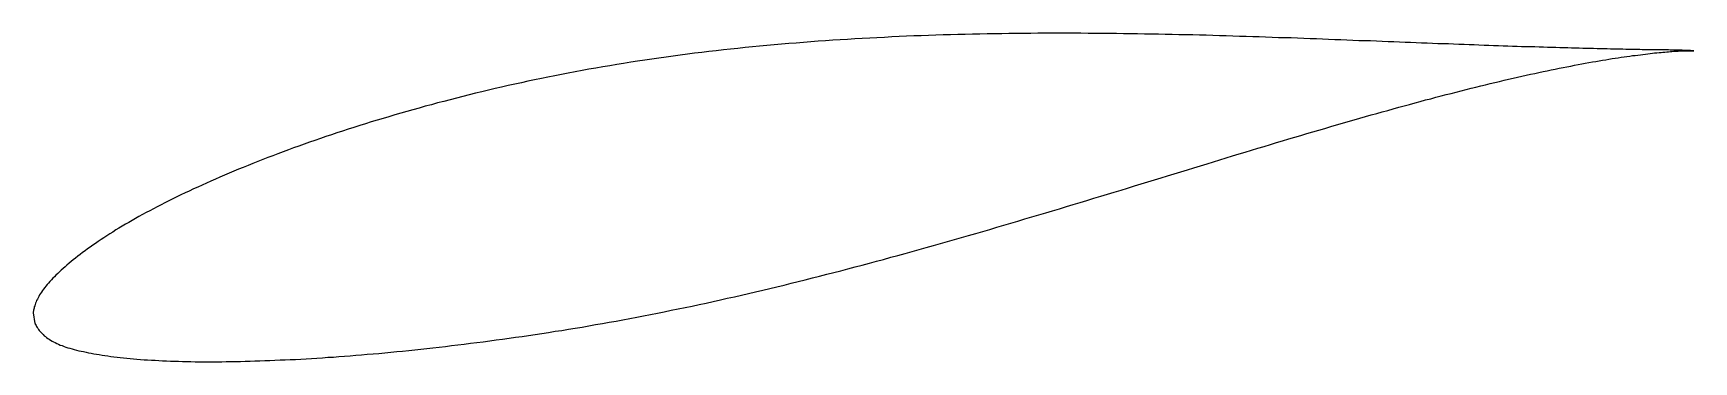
# Model space of a CAD drawing. Header units: metres. Extents: x -35 to 71, y -8 to 13.
import ezdxf

# ---------------------------------------------------------------- set-up
doc = ezdxf.new("R2010")
doc.units = ezdxf.units.M

msp = doc.modelspace()

# ---------------------------------------------------------------- linework, layer by layer
msp.add_lwpolyline([(70.55, 11.57), (70.54, 11.57), (70.54, 11.57), (70.53, 11.57), (70.51, 11.58), (70.49, 11.58), (70.47, 11.58), (70.44, 11.58), (70.41, 11.58), (70.38, 11.58), (70.34, 11.59), (70.29, 11.59), (70.25, 11.59), (70.19, 11.59), (70.14, 11.6), (70.08, 11.6), (70.01, 11.6), (69.95, 11.6), (69.87, 11.6), (69.8, 11.61), (69.72, 11.61), (69.63, 11.61), (69.54, 11.61), (69.45, 11.61), (69.36, 11.62), (69.26, 11.62), (69.15, 11.62), (69.04, 11.62), (68.93, 11.63), (68.81, 11.63), (68.69, 11.63), (68.57, 11.63), (68.44, 11.63), (68.31, 11.64), (68.17, 11.64), (68.03, 11.64), (67.89, 11.64), (67.74, 11.65), (67.59, 11.65), (67.43, 11.65), (67.27, 11.65), (67.11, 11.66), (66.94, 11.66), (66.77, 11.66), (66.59, 11.67), (66.41, 11.67), (66.23, 11.67), (66.04, 11.68), (65.85, 11.68), (65.66, 11.68), (65.46, 11.69), (65.26, 11.69), (65.05, 11.7), (64.84, 11.7), (64.63, 11.71), (64.41, 11.71), (64.19, 11.72), (63.97, 11.72), (63.74, 11.73), (63.51, 11.73), (63.27, 11.74), (63.04, 11.74), (62.79, 11.75), (62.55, 11.76), (62.3, 11.76), (62.05, 11.77), (61.79, 11.78), (61.53, 11.78), (61.27, 11.79), (61, 11.8), (60.73, 11.81), (60.46, 11.82), (60.18, 11.83), (59.9, 11.83), (59.61, 11.84), (59.33, 11.85), (59.04, 11.86), (58.74, 11.87), (58.45, 11.88), (58.15, 11.89), (57.84, 11.9), (57.54, 11.91), (57.23, 11.92), (56.91, 11.94), (56.6, 11.95), (56.28, 11.96), (55.96, 11.97), (55.63, 11.98), (55.3, 11.99), (54.97, 12.01), (54.64, 12.02), (54.3, 12.03), (53.96, 12.04), (53.62, 12.06), (53.27, 12.07), (52.92, 12.08), (52.57, 12.1), (52.22, 12.11), (51.86, 12.12), (51.5, 12.14), (51.14, 12.15), (50.77, 12.17), (50.41, 12.18), (50.03, 12.2), (49.66, 12.21), (49.29, 12.22), (48.91, 12.24), (48.53, 12.25), (48.15, 12.27), (47.76, 12.28), (47.37, 12.3), (46.98, 12.31), (46.59, 12.33), (46.2, 12.34), (45.8, 12.36), (45.4, 12.37), (45, 12.39), (44.59, 12.4), (44.19, 12.41), (43.78, 12.43), (43.37, 12.44), (42.96, 12.46), (42.55, 12.47), (42.13, 12.48), (41.71, 12.49), (41.29, 12.51), (40.87, 12.52), (40.45, 12.53), (40.02, 12.54), (39.6, 12.56), (39.17, 12.57), (38.74, 12.58), (38.31, 12.59), (37.87, 12.6), (37.44, 12.61), (37, 12.62), (36.56, 12.63), (36.12, 12.63), (35.68, 12.64), (35.24, 12.65), (34.8, 12.66), (34.35, 12.66), (33.9, 12.67), (33.46, 12.67), (33.01, 12.68), (32.56, 12.68), (32.11, 12.68), (31.65, 12.69), (31.2, 12.69), (30.75, 12.69), (30.29, 12.69), (29.84, 12.69), (29.38, 12.69), (28.92, 12.69), (28.46, 12.68), (28, 12.68), (27.54, 12.68), (27.08, 12.67), (26.62, 12.66), (26.16, 12.66), (25.69, 12.65), (25.23, 12.64), (24.77, 12.63), (24.3, 12.62), (23.84, 12.61), (23.37, 12.59), (22.91, 12.58), (22.44, 12.57), (21.97, 12.55), (21.51, 12.53), (21.04, 12.52), (20.57, 12.5), (20.11, 12.48), (19.64, 12.46), (19.17, 12.43), (18.7, 12.41), (18.24, 12.38), (17.77, 12.36), (17.3, 12.33), (16.83, 12.3), (16.37, 12.28), (15.9, 12.25), (15.43, 12.21), (14.97, 12.18), (14.5, 12.15), (14.04, 12.11), (13.57, 12.07), (13.11, 12.04), (12.64, 12), (12.18, 11.96), (11.71, 11.91), (11.25, 11.87), (10.79, 11.83), (10.33, 11.78), (9.87, 11.73), (9.41, 11.68), (8.95, 11.63), (8.49, 11.58), (8.03, 11.53), (7.58, 11.47), (7.12, 11.42), (6.67, 11.36), (6.21, 11.3), (5.76, 11.24), (5.31, 11.18), (4.86, 11.12), (4.41, 11.05), (3.96, 10.99), (3.51, 10.92), (3.07, 10.85), (2.62, 10.78), (2.18, 10.71), (1.74, 10.63), (1.29, 10.56), (0.86, 10.48), (0.42, 10.41), (-0.02, 10.33), (-0.45, 10.25), (-0.89, 10.16), (-1.32, 10.08), (-1.75, 10), (-2.18, 9.91), (-2.6, 9.82), (-3.03, 9.74), (-3.45, 9.65), (-3.87, 9.55), (-4.29, 9.46), (-4.71, 9.37), (-5.13, 9.27), (-5.54, 9.18), (-5.96, 9.08), (-6.37, 8.98), (-6.78, 8.89), (-7.18, 8.78), (-7.59, 8.68), (-7.99, 8.58), (-8.39, 8.48), (-8.79, 8.37), (-9.19, 8.27), (-9.58, 8.16), (-9.97, 8.06), (-10.36, 7.95), (-10.75, 7.84), (-11.13, 7.73), (-11.52, 7.62), (-11.9, 7.51), (-12.28, 7.4), (-12.65, 7.29), (-13.03, 7.18), (-13.4, 7.07), (-13.77, 6.95), (-14.13, 6.84), (-14.5, 6.72), (-14.86, 6.61), (-15.22, 6.49), (-15.58, 6.37), (-15.93, 6.26), (-16.28, 6.14), (-16.63, 6.02), (-16.97, 5.9), (-17.32, 5.78), (-17.66, 5.66), (-18, 5.54), (-18.33, 5.42), (-18.66, 5.3), (-18.99, 5.18), (-19.32, 5.05), (-19.64, 4.93), (-19.96, 4.81), (-20.28, 4.69), (-20.59, 4.56), (-20.91, 4.44), (-21.22, 4.31), (-21.52, 4.19), (-21.82, 4.07), (-22.12, 3.94), (-22.42, 3.82), (-22.71, 3.69), (-23.01, 3.57), (-23.29, 3.44), (-23.58, 3.32), (-23.86, 3.19), (-24.14, 3.07), (-24.41, 2.94), (-24.68, 2.82), (-24.95, 2.69), (-25.22, 2.57), (-25.48, 2.44), (-25.74, 2.32), (-25.99, 2.19), (-26.24, 2.07), (-26.49, 1.94), (-26.74, 1.82), (-26.98, 1.69), (-27.22, 1.57), (-27.45, 1.44), (-27.68, 1.32), (-27.91, 1.2), (-28.14, 1.07), (-28.36, 0.95), (-28.57, 0.83), (-28.79, 0.7), (-29, 0.58), (-29.2, 0.46), (-29.41, 0.34), (-29.61, 0.22), (-29.8, 0.09), (-30, -0.03), (-30.19, -0.15), (-30.37, -0.27), (-30.55, -0.39), (-30.73, -0.51), (-30.9, -0.63), (-31.07, -0.74), (-31.24, -0.86), (-31.4, -0.98), (-31.56, -1.1), (-31.72, -1.21), (-31.87, -1.33), (-32.02, -1.44), (-32.17, -1.56), (-32.31, -1.67), (-32.44, -1.78), (-32.58, -1.89), (-32.71, -2), (-32.83, -2.11), (-32.95, -2.22), (-33.07, -2.33), (-33.19, -2.43), (-33.3, -2.54), (-33.41, -2.64), (-33.51, -2.74), (-33.61, -2.84), (-33.7, -2.94), (-33.8, -3.04), (-33.88, -3.14), (-33.97, -3.24), (-34.05, -3.34), (-34.12, -3.43), (-34.2, -3.53), (-34.27, -3.62), (-34.33, -3.72), (-34.39, -3.81), (-34.45, -3.9), (-34.5, -3.99), (-34.55, -4.08), (-34.59, -4.17), (-34.64, -4.25), (-34.67, -4.34), (-34.71, -4.42), (-34.74, -4.5), (-34.76, -4.58), (-34.79, -4.66), (-34.8, -4.73), (-34.82, -4.8), (-34.83, -4.86), (-34.84, -4.92), (-34.85, -4.96), (-34.85, -5), (-34.85, -5.03), (-34.75, -5.7), (-34.74, -5.7), (-34.73, -5.72), (-34.72, -5.74), (-34.7, -5.78), (-34.67, -5.83), (-34.64, -5.89), (-34.6, -5.95), (-34.56, -6.01), (-34.52, -6.08), (-34.47, -6.15), (-34.41, -6.22), (-34.35, -6.28), (-34.29, -6.35), (-34.23, -6.41), (-34.16, -6.48), (-34.08, -6.54), (-34.01, -6.6), (-33.92, -6.65), (-33.84, -6.71), (-33.75, -6.77), (-33.66, -6.82), (-33.56, -6.87), (-33.46, -6.92), (-33.36, -6.97), (-33.25, -7.02), (-33.14, -7.07), (-33.02, -7.11), (-32.9, -7.16), (-32.78, -7.2), (-32.65, -7.24), (-32.52, -7.28), (-32.39, -7.32), (-32.25, -7.35), (-32.11, -7.39), (-31.96, -7.43), (-31.81, -7.46), (-31.66, -7.49), (-31.5, -7.53), (-31.34, -7.56), (-31.18, -7.59), (-31.01, -7.62), (-30.84, -7.65), (-30.66, -7.68), (-30.48, -7.71), (-30.3, -7.74), (-30.11, -7.76), (-29.92, -7.79), (-29.73, -7.81), (-29.53, -7.84), (-29.33, -7.86), (-29.12, -7.89), (-28.91, -7.91), (-28.7, -7.93), (-28.48, -7.95), (-28.27, -7.97), (-28.04, -7.98), (-27.82, -8), (-27.59, -8.02), (-27.35, -8.03), (-27.12, -8.04), (-26.88, -8.06), (-26.64, -8.07), (-26.39, -8.08), (-26.14, -8.09), (-25.89, -8.1), (-25.63, -8.1), (-25.37, -8.11), (-25.11, -8.12), (-24.84, -8.12), (-24.57, -8.13), (-24.3, -8.13), (-24.02, -8.13), (-23.74, -8.13), (-23.46, -8.13), (-23.18, -8.13), (-22.89, -8.13), (-22.6, -8.12), (-22.3, -8.12), (-22, -8.12), (-21.7, -8.11), (-21.4, -8.1), (-21.09, -8.09), (-20.78, -8.08), (-20.47, -8.07), (-20.15, -8.06), (-19.84, -8.05), (-19.52, -8.04), (-19.19, -8.02), (-18.86, -8.01), (-18.54, -7.99), (-18.2, -7.98), (-17.87, -7.96), (-17.53, -7.94), (-17.19, -7.92), (-16.85, -7.9), (-16.5, -7.88), (-16.15, -7.85), (-15.8, -7.83), (-15.45, -7.8), (-15.09, -7.78), (-14.74, -7.75), (-14.37, -7.72), (-14.01, -7.69), (-13.65, -7.66), (-13.28, -7.63), (-12.91, -7.6), (-12.54, -7.56), (-12.16, -7.53), (-11.78, -7.49), (-11.41, -7.45), (-11.02, -7.41), (-10.64, -7.37), (-10.25, -7.33), (-9.87, -7.29), (-9.48, -7.25), (-9.09, -7.2), (-8.69, -7.16), (-8.3, -7.11), (-7.9, -7.06), (-7.5, -7.01), (-7.1, -6.96), (-6.69, -6.91), (-6.29, -6.86), (-5.88, -6.81), (-5.47, -6.75), (-5.06, -6.7), (-4.65, -6.64), (-4.24, -6.58), (-3.82, -6.52), (-3.41, -6.46), (-2.99, -6.4), (-2.57, -6.34), (-2.15, -6.27), (-1.72, -6.2), (-1.3, -6.14), (-0.88, -6.07), (-0.45, -6), (-0.02, -5.93), (0.41, -5.85), (0.84, -5.78), (1.27, -5.71), (1.7, -5.63), (2.14, -5.55), (2.57, -5.47), (3.01, -5.39), (3.45, -5.31), (3.88, -5.22), (4.32, -5.14), (4.76, -5.05), (5.2, -4.96), (5.64, -4.87), (6.09, -4.78), (6.53, -4.69), (6.97, -4.6), (7.42, -4.5), (7.86, -4.41), (8.31, -4.31), (8.76, -4.21), (9.2, -4.11), (9.65, -4.01), (10.1, -3.91), (10.55, -3.8), (11, -3.7), (11.45, -3.59), (11.9, -3.49), (12.35, -3.38), (12.8, -3.27), (13.25, -3.16), (13.7, -3.05), (14.15, -2.93), (14.6, -2.82), (15.05, -2.71), (15.51, -2.59), (15.96, -2.47), (16.41, -2.36), (16.86, -2.24), (17.31, -2.12), (17.77, -2), (18.22, -1.88), (18.67, -1.76), (19.12, -1.64), (19.57, -1.51), (20.02, -1.39), (20.48, -1.26), (20.93, -1.14), (21.38, -1.02), (21.83, -0.89), (22.28, -0.76), (22.73, -0.64), (23.18, -0.51), (23.63, -0.38), (24.07, -0.25), (24.52, -0.12), (24.97, 0), (25.42, 0.13), (25.86, 0.26), (26.31, 0.39), (26.75, 0.52), (27.2, 0.65), (27.64, 0.78), (28.08, 0.92), (28.52, 1.05), (28.97, 1.18), (29.41, 1.31), (29.85, 1.44), (30.28, 1.57), (30.72, 1.7), (31.16, 1.83), (31.59, 1.97), (32.03, 2.1), (32.46, 2.23), (32.9, 2.36), (33.33, 2.49), (33.76, 2.62), (34.19, 2.75), (34.61, 2.88), (35.04, 3.01), (35.47, 3.14), (35.89, 3.27), (36.31, 3.4), (36.73, 3.53), (37.15, 3.66), (37.57, 3.79), (37.99, 3.91), (38.41, 4.04), (38.82, 4.17), (39.23, 4.29), (39.65, 4.42), (40.05, 4.54), (40.46, 4.67), (40.87, 4.79), (41.27, 4.92), (41.68, 5.04), (42.08, 5.16), (42.48, 5.28), (42.88, 5.4), (43.27, 5.52), (43.67, 5.64), (44.06, 5.76), (44.45, 5.87), (44.84, 5.99), (45.22, 6.1), (45.61, 6.22), (45.99, 6.33), (46.37, 6.44), (46.75, 6.55), (47.13, 6.66), (47.5, 6.77), (47.87, 6.88), (48.24, 6.99), (48.61, 7.09), (48.98, 7.2), (49.34, 7.3), (49.7, 7.41), (50.06, 7.51), (50.42, 7.61), (50.77, 7.71), (51.12, 7.8), (51.47, 7.9), (51.82, 8), (52.16, 8.09), (52.51, 8.18), (52.85, 8.28), (53.18, 8.37), (53.52, 8.46), (53.85, 8.54), (54.18, 8.63), (54.51, 8.72), (54.83, 8.8), (55.15, 8.88), (55.47, 8.96), (55.79, 9.04), (56.1, 9.12), (56.41, 9.2), (56.72, 9.28), (57.02, 9.35), (57.33, 9.43), (57.62, 9.5), (57.92, 9.57), (58.21, 9.64), (58.5, 9.71), (58.79, 9.77), (59.08, 9.84), (59.36, 9.9), (59.64, 9.96), (59.91, 10.03), (60.18, 10.09), (60.45, 10.14), (60.72, 10.2), (60.98, 10.26), (61.24, 10.31), (61.5, 10.37), (61.75, 10.42), (62, 10.47), (62.25, 10.52), (62.49, 10.57), (62.74, 10.61), (62.97, 10.66), (63.21, 10.7), (63.44, 10.75), (63.66, 10.79), (63.89, 10.83), (64.11, 10.87), (64.33, 10.91), (64.54, 10.94), (64.75, 10.98), (64.96, 11.01), (65.16, 11.05), (65.36, 11.08), (65.56, 11.11), (65.75, 11.14), (65.94, 11.17), (66.12, 11.19), (66.3, 11.22), (66.48, 11.24), (66.66, 11.27), (66.83, 11.29), (67, 11.31), (67.16, 11.33), (67.32, 11.35), (67.48, 11.37), (67.63, 11.39), (67.78, 11.41), (67.92, 11.42), (68.06, 11.44), (68.2, 11.45), (68.34, 11.47), (68.47, 11.48), (68.59, 11.49), (68.71, 11.5), (68.83, 11.51), (68.95, 11.52), (69.06, 11.53), (69.16, 11.54), (69.27, 11.55), (69.37, 11.55), (69.46, 11.56), (69.55, 11.56), (69.64, 11.57), (69.72, 11.57), (69.8, 11.57), (69.88, 11.58), (69.95, 11.58), (70.02, 11.58), (70.08, 11.58), (70.14, 11.58), (70.2, 11.58), (70.25, 11.58), (70.29, 11.58), (70.34, 11.58), (70.38, 11.58), (70.41, 11.58), (70.44, 11.58), (70.47, 11.58), (70.49, 11.58), (70.51, 11.57), (70.53, 11.57), (70.54, 11.57), (70.54, 11.57), (70.55, 11.57)], close=True)

doc.saveas('drawing.dxf')
